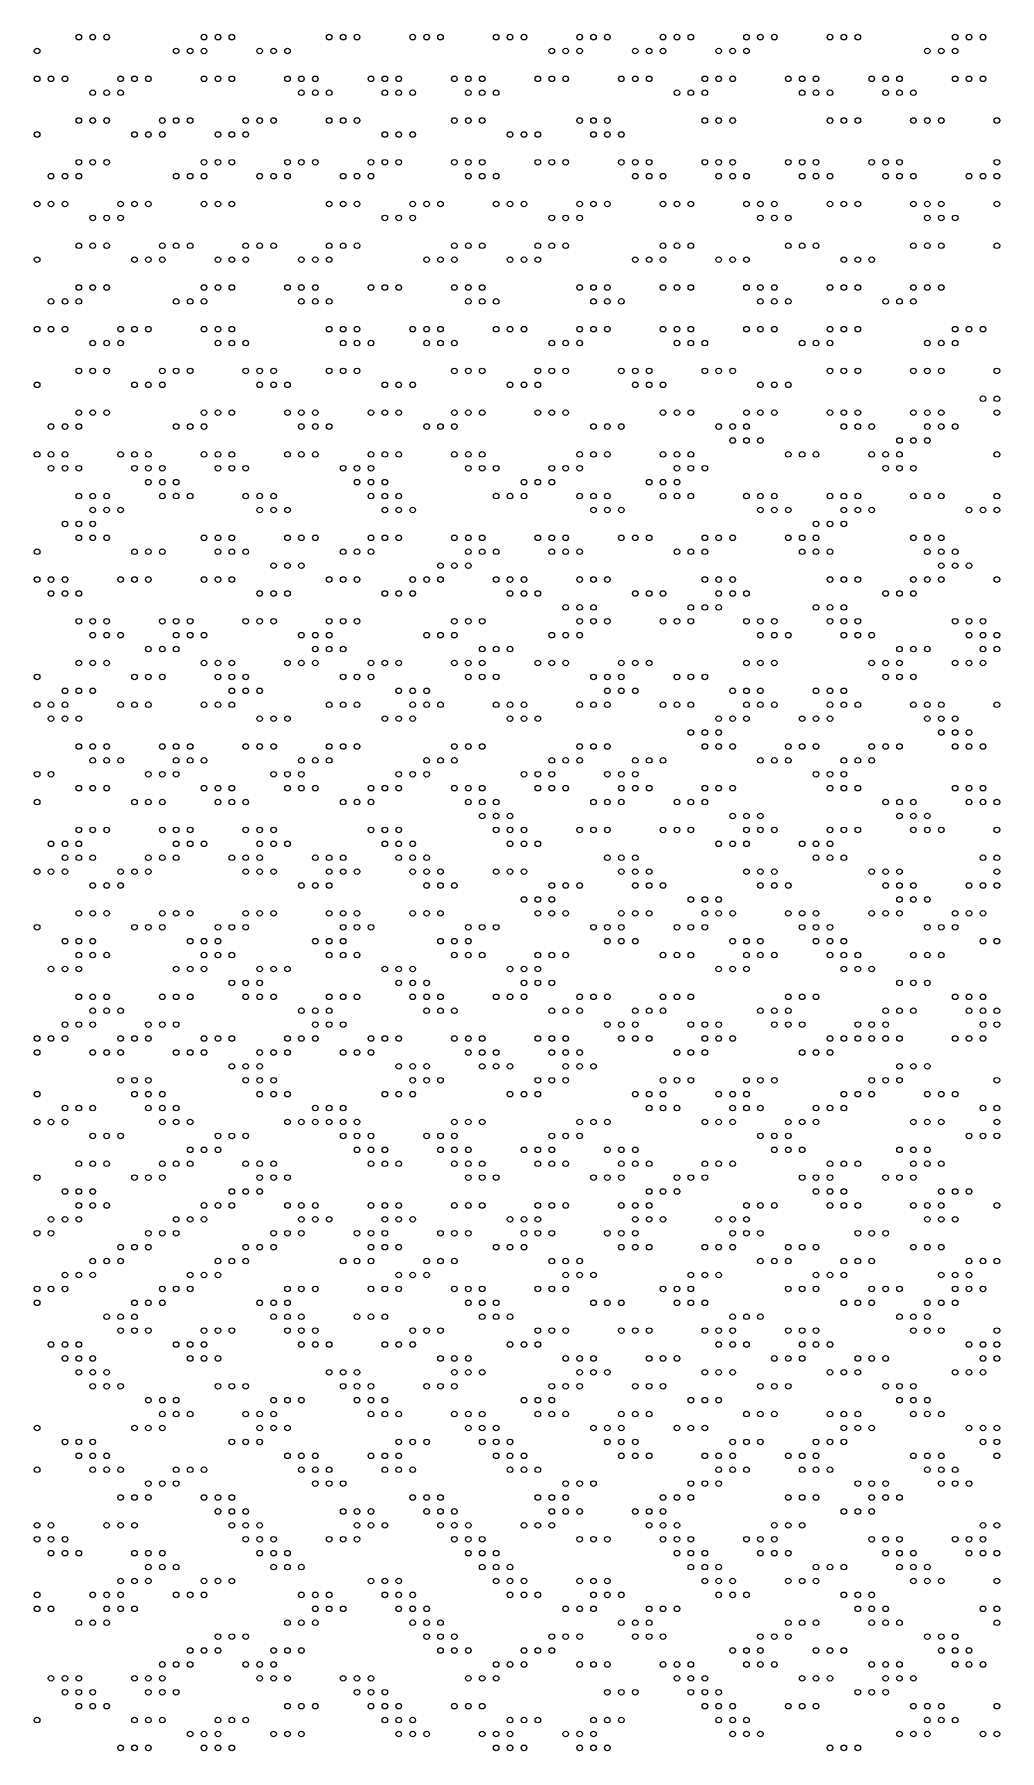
# Model space of a CAD drawing. Header units: millimetres. Extents: x 0 to 280, y 1 to 500.
# Drawn here: x -0.2 to 69.2, y 250.8 to 374.2 of the extents above; entities that cross this region are included whole.
import ezdxf

# ---------------------------------------------------------------- set-up
doc = ezdxf.new("R2010")
doc.units = ezdxf.units.MM
doc.layers.get('0').update_dxf_attribs({"linetype": 'CONTINUOUS'})

msp = doc.modelspace()

# ---------------------------------------------------------------- linework, layer by layer
for centre in [(3, 374), (4, 374), (5, 374), (12, 374), (13, 374), (14, 374), (21, 374), (22, 374), (23, 374), (27, 374), (28, 374), (29, 374), (33, 374), (34, 374), (35, 374), (39, 374), (40, 374), (41, 374), (45, 374), (46, 374), (47, 374), (51, 374), (52, 374), (53, 374), (57, 374), (58, 374), (59, 374), (66, 374), (67, 374), (68, 374), (0, 373), (10, 373), (11, 373), (12, 373), (16, 373), (17, 373), (18, 373), (37, 373), (38, 373), (39, 373), (43, 373), (44, 373), (45, 373), (49, 373), (50, 373), (51, 373), (64, 373), (65, 373), (66, 373), (0, 371), (1, 371), (2, 371), (4, 370), (5, 370), (6, 371), (6, 370), (7, 371), (8, 371), (12, 371), (13, 371), (14, 371), (18, 371), (19, 371), (19, 370), (20, 371), (20, 370), (21, 370), (24, 371), (25, 371), (25, 370), (26, 371), (26, 370), (27, 370), (30, 371), (31, 371), (31, 370), (32, 371), (32, 370), (33, 370), (36, 371), (37, 371), (38, 371), (42, 371), (43, 371), (44, 371), (46, 370), (47, 370), (48, 371), (48, 370), (49, 371), (50, 371), (54, 371), (55, 371), (55, 370), (56, 371), (56, 370), (57, 370), (60, 371), (61, 371), (61, 370), (62, 371), (62, 370), (63, 370), (66, 371), (67, 371), (68, 371), (3, 368), (4, 368), (5, 368), (9, 368), (10, 368), (11, 368), (15, 368), (16, 368), (17, 368), (21, 368), (22, 368), (23, 368), (30, 368), (31, 368), (32, 368), (39, 368), (40, 368), (41, 368), (48, 368), (49, 368), (50, 368), (57, 368), (58, 368), (59, 368), (63, 368), (64, 368), (65, 368), (69, 368), (0, 367), (7, 367), (8, 367), (9, 367), (13, 367), (14, 367), (15, 367), (25, 367), (26, 367), (27, 367), (34, 367), (35, 367), (36, 367), (40, 367), (41, 367), (42, 367), (1, 364), (2, 364), (3, 365), (3, 364), (4, 365), (5, 365), (10, 364), (11, 364), (12, 365), (12, 364), (13, 365), (14, 365), (16, 364), (17, 364), (18, 365), (18, 364), (19, 365), (20, 365), (22, 364), (23, 364), (24, 365), (24, 364), (25, 365), (26, 365), (30, 365), (31, 365), (31, 364), (32, 365), (32, 364), (33, 364), (36, 365), (37, 365), (38, 365), (42, 365), (43, 365), (43, 364), (44, 365), (44, 364), (45, 364), (48, 365), (49, 365), (49, 364), (50, 365), (50, 364), (51, 364), (54, 365), (55, 365), (55, 364), (56, 365), (56, 364), (57, 364), (60, 365), (61, 365), (61, 364), (62, 365), (62, 364), (63, 364), (67, 364), (68, 364), (69, 365), (69, 364), (0, 362), (1, 362), (2, 362), (6, 362), (7, 362), (8, 362), (12, 362), (13, 362), (14, 362), (21, 362), (22, 362), (23, 362), (27, 362), (28, 362), (29, 362), (33, 362), (34, 362), (35, 362), (39, 362), (40, 362), (41, 362), (45, 362), (46, 362), (47, 362), (51, 362), (52, 362), (53, 362), (57, 362), (58, 362), (59, 362), (63, 362), (64, 362), (65, 362), (69, 362), (4, 361), (5, 361), (6, 361), (25, 361), (26, 361), (27, 361), (37, 361), (38, 361), (39, 361), (52, 361), (53, 361), (54, 361), (64, 361), (65, 361), (66, 361), (3, 359), (4, 359), (5, 359), (9, 359), (10, 359), (11, 359), (15, 359), (16, 359), (17, 359), (21, 359), (22, 359), (23, 359), (30, 359), (31, 359), (32, 359), (36, 359), (37, 359), (38, 359), (45, 359), (46, 359), (47, 359), (54, 359), (55, 359), (56, 359), (63, 359), (64, 359), (65, 359), (69, 359), (0, 358), (7, 358), (8, 358), (9, 358), (13, 358), (14, 358), (15, 358), (19, 358), (20, 358), (21, 358), (28, 358), (29, 358), (30, 358), (34, 358), (35, 358), (36, 358), (43, 358), (44, 358), (45, 358), (49, 358), (50, 358), (51, 358), (58, 358), (59, 358), (60, 358), (3, 356), (4, 356), (5, 356), (12, 356), (13, 356), (14, 356), (18, 356), (19, 356), (20, 356), (24, 356), (25, 356), (26, 356), (30, 356), (31, 356), (32, 356), (39, 356), (40, 356), (41, 356), (45, 356), (46, 356), (47, 356), (51, 356), (52, 356), (53, 356), (57, 356), (58, 356), (59, 356), (63, 356), (64, 356), (65, 356), (1, 355), (2, 355), (3, 355), (10, 355), (11, 355), (12, 355), (19, 355), (20, 355), (21, 355), (31, 355), (32, 355), (33, 355), (40, 355), (41, 355), (42, 355), (52, 355), (53, 355), (54, 355), (61, 355), (62, 355), (63, 355), (0, 353), (1, 353), (2, 353), (6, 353), (7, 353), (8, 353), (12, 353), (13, 353), (14, 353), (21, 353), (22, 353), (23, 353), (27, 353), (28, 353), (29, 353), (33, 353), (34, 353), (35, 353), (39, 353), (40, 353), (41, 353), (45, 353), (46, 353), (47, 353), (51, 353), (52, 353), (53, 353), (57, 353), (58, 353), (59, 353), (66, 353), (67, 353), (68, 353), (4, 352), (5, 352), (6, 352), (13, 352), (14, 352), (15, 352), (22, 352), (23, 352), (24, 352), (28, 352), (29, 352), (30, 352), (37, 352), (38, 352), (39, 352), (46, 352), (47, 352), (48, 352), (55, 352), (56, 352), (57, 352), (64, 352), (65, 352), (66, 352), (3, 350), (4, 350), (5, 350), (9, 350), (10, 350), (11, 350), (15, 350), (16, 350), (17, 350), (21, 350), (22, 350), (23, 350), (30, 350), (31, 350), (32, 350), (36, 350), (37, 350), (38, 350), (42, 350), (43, 350), (44, 350), (48, 350), (49, 350), (50, 350), (57, 350), (58, 350), (59, 350), (63, 350), (64, 350), (65, 350), (69, 350), (0, 349), (7, 349), (8, 349), (9, 349), (16, 349), (17, 349), (18, 349), (25, 349), (26, 349), (27, 349), (34, 349), (35, 349), (36, 349), (43, 349), (44, 349), (45, 349), (52, 349), (53, 349), (54, 349), (68, 348), (69, 348), (3, 347), (4, 347), (5, 347), (12, 347), (13, 347), (14, 347), (18, 347), (19, 347), (20, 347), (24, 347), (25, 347), (26, 347), (30, 347), (31, 347), (32, 347), (36, 347), (37, 347), (38, 347), (45, 347), (46, 347), (47, 347), (51, 347), (52, 347), (53, 347), (57, 347), (58, 347), (59, 347), (63, 347), (64, 347), (65, 347), (69, 347), (1, 346), (2, 346), (3, 346), (10, 346), (11, 346), (12, 346), (19, 346), (20, 346), (21, 346), (28, 346), (29, 346), (30, 346), (40, 346), (41, 346), (42, 346), (49, 346), (50, 346), (51, 346), (58, 346), (59, 346), (60, 346), (64, 346), (65, 346), (66, 346), (50, 345), (51, 345), (52, 345), (62, 345), (63, 345), (64, 345), (0, 344), (1, 344), (1, 343), (2, 344), (2, 343), (3, 343), (6, 344), (7, 344), (7, 343), (8, 344), (8, 343), (9, 343), (12, 344), (13, 344), (13, 343), (14, 344), (14, 343), (15, 343), (18, 344), (19, 344), (20, 344), (22, 343), (23, 343), (24, 344), (24, 343), (25, 344), (26, 344), (30, 344), (31, 344), (31, 343), (32, 344), (32, 343), (33, 343), (37, 343), (38, 343), (39, 344), (39, 343), (40, 344), (41, 344), (45, 344), (46, 344), (46, 343), (47, 344), (47, 343), (48, 343), (54, 344), (55, 344), (56, 344), (60, 344), (61, 344), (61, 343), (62, 344), (62, 343), (63, 343), (69, 344), (8, 342), (9, 342), (10, 342), (23, 342), (24, 342), (25, 342), (35, 342), (36, 342), (37, 342), (44, 342), (45, 342), (46, 342), (3, 341), (4, 341), (5, 341), (9, 341), (10, 341), (11, 341), (15, 341), (16, 341), (17, 341), (24, 341), (25, 341), (26, 341), (33, 341), (34, 341), (35, 341), (39, 341), (40, 341), (41, 341), (45, 341), (46, 341), (47, 341), (51, 341), (52, 341), (53, 341), (57, 341), (58, 341), (59, 341), (63, 341), (64, 341), (65, 341), (69, 341), (4, 340), (5, 340), (6, 340), (16, 340), (17, 340), (18, 340), (25, 340), (26, 340), (27, 340), (40, 340), (41, 340), (42, 340), (52, 340), (53, 340), (54, 340), (58, 340), (59, 340), (60, 340), (67, 340), (68, 340), (69, 340), (2, 339), (3, 339), (3, 338), (4, 339), (4, 338), (5, 338), (12, 338), (13, 338), (14, 338), (18, 338), (19, 338), (20, 338), (24, 338), (25, 338), (26, 338), (30, 338), (31, 338), (32, 338), (36, 338), (37, 338), (38, 338), (42, 338), (43, 338), (44, 338), (48, 338), (49, 338), (50, 338), (54, 338), (55, 338), (56, 339), (56, 338), (57, 339), (58, 339), (63, 338), (64, 338), (65, 338), (0, 337), (7, 337), (8, 337), (9, 337), (13, 337), (14, 337), (15, 337), (22, 337), (23, 337), (24, 337), (31, 337), (32, 337), (33, 337), (37, 337), (38, 337), (39, 337), (46, 337), (47, 337), (48, 337), (55, 337), (56, 337), (57, 337), (64, 337), (65, 337), (66, 337), (17, 336), (18, 336), (19, 336), (29, 336), (30, 336), (31, 336), (65, 336), (66, 336), (67, 336), (0, 335), (1, 335), (2, 335), (6, 335), (7, 335), (8, 335), (12, 335), (13, 335), (14, 335), (21, 335), (22, 335), (23, 335), (27, 335), (28, 335), (29, 335), (33, 335), (34, 335), (35, 335), (39, 335), (40, 335), (41, 335), (48, 335), (49, 335), (50, 335), (57, 335), (58, 335), (59, 335), (63, 335), (64, 335), (65, 335), (69, 335), (1, 334), (2, 334), (3, 334), (16, 334), (17, 334), (18, 334), (25, 334), (26, 334), (27, 334), (34, 334), (35, 334), (36, 334), (38, 333), (39, 333), (40, 333), (43, 334), (44, 334), (45, 334), (47, 333), (48, 333), (49, 334), (49, 333), (50, 334), (51, 334), (56, 333), (57, 333), (58, 333), (61, 334), (62, 334), (63, 334), (3, 332), (4, 332), (5, 332), (9, 332), (10, 332), (11, 332), (15, 332), (16, 332), (17, 332), (21, 332), (22, 332), (23, 332), (30, 332), (31, 332), (32, 332), (39, 332), (40, 332), (41, 332), (45, 332), (46, 332), (47, 332), (51, 332), (52, 332), (53, 332), (57, 332), (58, 332), (59, 332), (66, 332), (67, 332), (68, 332), (4, 331), (5, 331), (6, 331), (10, 331), (11, 331), (12, 331), (19, 331), (20, 331), (21, 331), (28, 331), (29, 331), (30, 331), (37, 331), (38, 331), (39, 331), (52, 331), (53, 331), (54, 331), (58, 331), (59, 331), (60, 331), (67, 331), (68, 331), (69, 331), (8, 330), (9, 330), (10, 330), (20, 330), (21, 330), (22, 330), (32, 330), (33, 330), (34, 330), (62, 330), (63, 330), (64, 330), (68, 330), (69, 330), (3, 329), (4, 329), (5, 329), (12, 329), (13, 329), (14, 329), (18, 329), (19, 329), (20, 329), (24, 329), (25, 329), (26, 329), (30, 329), (31, 329), (32, 329), (36, 329), (37, 329), (38, 329), (42, 329), (43, 329), (44, 329), (51, 329), (52, 329), (53, 329), (60, 329), (61, 329), (62, 329), (66, 329), (67, 329), (68, 329), (0, 328), (2, 327), (3, 327), (4, 327), (7, 328), (8, 328), (9, 328), (13, 328), (14, 328), (14, 327), (15, 328), (15, 327), (16, 327), (22, 328), (23, 328), (24, 328), (26, 327), (27, 327), (28, 327), (31, 328), (32, 328), (33, 328), (40, 328), (41, 328), (41, 327), (42, 328), (42, 327), (43, 327), (46, 328), (47, 328), (48, 328), (50, 327), (51, 327), (52, 327), (56, 327), (57, 327), (58, 327), (61, 328), (62, 328), (63, 328), (0, 326), (1, 326), (2, 326), (6, 326), (7, 326), (8, 326), (12, 326), (13, 326), (14, 326), (21, 326), (22, 326), (23, 326), (27, 326), (28, 326), (29, 326), (33, 326), (34, 326), (35, 326), (39, 326), (40, 326), (41, 326), (45, 326), (46, 326), (47, 326), (51, 326), (52, 326), (53, 326), (57, 326), (58, 326), (59, 326), (63, 326), (64, 326), (65, 326), (69, 326), (1, 325), (2, 325), (3, 325), (16, 325), (17, 325), (18, 325), (25, 325), (26, 325), (27, 325), (34, 325), (35, 325), (36, 325), (49, 325), (50, 325), (51, 325), (55, 325), (56, 325), (57, 325), (64, 325), (65, 325), (66, 325), (47, 324), (48, 324), (49, 324), (65, 324), (66, 324), (67, 324), (3, 323), (4, 323), (4, 322), (5, 323), (5, 322), (6, 322), (9, 323), (10, 323), (10, 322), (11, 323), (11, 322), (12, 322), (15, 323), (16, 323), (17, 323), (19, 322), (20, 322), (21, 323), (21, 322), (22, 323), (23, 323), (28, 322), (29, 322), (30, 323), (30, 322), (31, 323), (32, 323), (37, 322), (38, 322), (39, 323), (39, 322), (40, 323), (41, 323), (43, 322), (44, 322), (45, 322), (48, 323), (49, 323), (50, 323), (52, 322), (53, 322), (54, 323), (54, 322), (55, 323), (56, 323), (58, 322), (59, 322), (60, 323), (60, 322), (61, 323), (62, 323), (66, 323), (67, 323), (68, 323), (0, 321), (1, 321), (8, 321), (9, 321), (10, 321), (17, 321), (18, 321), (19, 321), (26, 321), (27, 321), (28, 321), (35, 321), (36, 321), (37, 321), (41, 321), (42, 321), (43, 321), (56, 321), (57, 321), (58, 321), (3, 320), (4, 320), (5, 320), (12, 320), (13, 320), (14, 320), (18, 320), (19, 320), (20, 320), (24, 320), (25, 320), (26, 320), (30, 320), (31, 320), (32, 320), (36, 320), (37, 320), (38, 320), (42, 320), (43, 320), (44, 320), (48, 320), (49, 320), (50, 320), (57, 320), (58, 320), (59, 320), (66, 320), (67, 320), (68, 320), (0, 319), (7, 319), (8, 319), (9, 319), (13, 319), (14, 319), (15, 319), (22, 319), (23, 319), (24, 319), (31, 319), (32, 319), (33, 319), (40, 319), (41, 319), (42, 319), (46, 319), (47, 319), (48, 319), (61, 319), (62, 319), (63, 319), (67, 319), (68, 319), (69, 319), (3, 317), (4, 317), (5, 317), (9, 317), (10, 317), (11, 317), (15, 317), (16, 317), (17, 317), (24, 317), (25, 317), (26, 317), (32, 318), (33, 318), (33, 317), (34, 318), (34, 317), (35, 317), (39, 317), (40, 317), (41, 317), (45, 317), (46, 317), (47, 317), (50, 318), (51, 318), (51, 317), (52, 318), (52, 317), (53, 317), (57, 317), (58, 317), (59, 317), (62, 318), (63, 318), (63, 317), (64, 318), (64, 317), (65, 317), (69, 317), (1, 316), (2, 316), (3, 316), (10, 316), (11, 316), (12, 316), (16, 316), (17, 316), (18, 316), (25, 316), (26, 316), (27, 316), (34, 316), (35, 316), (36, 316), (49, 316), (50, 316), (51, 316), (55, 316), (56, 316), (57, 316), (2, 315), (3, 315), (4, 315), (8, 315), (9, 315), (10, 315), (14, 315), (15, 315), (16, 315), (20, 315), (21, 315), (22, 315), (26, 315), (27, 315), (28, 315), (41, 315), (42, 315), (43, 315), (56, 315), (57, 315), (58, 315), (68, 315), (69, 315), (0, 314), (1, 314), (2, 314), (6, 314), (7, 314), (8, 314), (15, 314), (16, 314), (17, 314), (21, 314), (22, 314), (23, 314), (27, 314), (28, 314), (29, 314), (33, 314), (34, 314), (35, 314), (42, 314), (43, 314), (44, 314), (51, 314), (52, 314), (53, 314), (60, 314), (61, 314), (62, 314), (69, 314), (4, 313), (5, 313), (6, 313), (19, 313), (20, 313), (21, 313), (28, 313), (29, 313), (30, 313), (37, 313), (38, 313), (39, 313), (43, 313), (44, 313), (45, 313), (52, 313), (53, 313), (54, 313), (61, 313), (62, 313), (63, 313), (67, 313), (68, 313), (69, 313), (3, 311), (4, 311), (5, 311), (9, 311), (10, 311), (11, 311), (15, 311), (16, 311), (17, 311), (21, 311), (22, 311), (23, 311), (27, 311), (28, 311), (29, 311), (35, 312), (36, 312), (36, 311), (37, 312), (37, 311), (38, 311), (42, 311), (43, 311), (44, 311), (47, 312), (48, 312), (48, 311), (49, 312), (49, 311), (50, 311), (54, 311), (55, 311), (56, 311), (60, 311), (61, 311), (62, 312), (62, 311), (63, 312), (64, 312), (66, 311), (67, 311), (68, 311), (0, 310), (7, 310), (8, 310), (9, 310), (13, 310), (14, 310), (15, 310), (22, 310), (23, 310), (24, 310), (31, 310), (32, 310), (33, 310), (40, 310), (41, 310), (42, 310), (46, 310), (47, 310), (48, 310), (55, 310), (56, 310), (57, 310), (64, 310), (65, 310), (66, 310), (2, 309), (3, 309), (4, 309), (11, 309), (12, 309), (13, 309), (20, 309), (21, 309), (22, 309), (29, 309), (30, 309), (31, 309), (41, 309), (42, 309), (43, 309), (50, 309), (51, 309), (52, 309), (56, 309), (57, 309), (58, 309), (68, 309), (69, 309), (3, 308), (4, 308), (5, 308), (12, 308), (13, 308), (14, 308), (21, 308), (22, 308), (23, 308), (30, 308), (31, 308), (32, 308), (36, 308), (37, 308), (38, 308), (45, 308), (46, 308), (47, 308), (51, 308), (52, 308), (53, 308), (57, 308), (58, 308), (59, 308), (63, 308), (64, 308), (65, 308), (1, 307), (2, 307), (3, 307), (10, 307), (11, 307), (12, 307), (14, 306), (15, 306), (16, 307), (16, 306), (17, 307), (18, 307), (25, 307), (26, 307), (26, 306), (27, 307), (27, 306), (28, 306), (34, 307), (35, 307), (35, 306), (36, 307), (36, 306), (37, 306), (49, 307), (50, 307), (51, 307), (58, 307), (59, 307), (60, 307), (62, 306), (63, 306), (64, 306), (3, 305), (4, 305), (5, 305), (9, 305), (10, 305), (11, 305), (15, 305), (16, 305), (17, 305), (21, 305), (22, 305), (23, 305), (27, 305), (28, 305), (29, 305), (33, 305), (34, 305), (35, 305), (39, 305), (40, 305), (41, 305), (45, 305), (46, 305), (47, 305), (54, 305), (55, 305), (56, 305), (66, 305), (67, 305), (68, 305), (4, 304), (5, 304), (6, 304), (19, 304), (20, 304), (21, 304), (28, 304), (29, 304), (30, 304), (37, 304), (38, 304), (39, 304), (43, 304), (44, 304), (45, 304), (52, 304), (53, 304), (54, 304), (61, 304), (62, 304), (63, 304), (67, 304), (68, 304), (69, 304), (2, 303), (3, 303), (4, 303), (8, 303), (9, 303), (10, 303), (20, 303), (21, 303), (22, 303), (41, 303), (42, 303), (43, 303), (47, 303), (48, 303), (49, 303), (53, 303), (54, 303), (55, 303), (59, 303), (60, 303), (61, 303), (68, 303), (69, 303), (0, 302), (0, 301), (1, 302), (2, 302), (4, 301), (5, 301), (6, 302), (6, 301), (7, 302), (8, 302), (10, 301), (11, 301), (12, 302), (12, 301), (13, 302), (14, 302), (16, 301), (17, 301), (18, 302), (18, 301), (19, 302), (20, 302), (22, 301), (23, 301), (24, 302), (24, 301), (25, 302), (26, 302), (30, 302), (31, 302), (31, 301), (32, 302), (32, 301), (33, 301), (36, 302), (37, 302), (37, 301), (38, 302), (38, 301), (39, 301), (42, 302), (43, 302), (44, 302), (46, 301), (47, 301), (48, 302), (48, 301), (49, 302), (50, 302), (55, 301), (56, 301), (57, 302), (57, 301), (58, 302), (59, 302), (60, 302), (61, 302), (62, 302), (66, 302), (67, 302), (68, 302), (14, 300), (15, 300), (16, 300), (26, 300), (27, 300), (28, 300), (32, 300), (33, 300), (34, 300), (38, 300), (39, 300), (40, 300), (62, 300), (63, 300), (64, 300), (6, 299), (7, 299), (8, 299), (15, 299), (16, 299), (17, 299), (27, 299), (28, 299), (29, 299), (36, 299), (37, 299), (38, 299), (45, 299), (46, 299), (47, 299), (51, 299), (52, 299), (53, 299), (60, 299), (61, 299), (62, 299), (69, 299), (0, 298), (7, 298), (8, 298), (9, 298), (16, 298), (17, 298), (18, 298), (25, 298), (26, 298), (27, 298), (34, 298), (35, 298), (36, 298), (43, 298), (44, 298), (45, 298), (49, 298), (50, 298), (51, 298), (58, 298), (59, 298), (60, 298), (64, 298), (65, 298), (66, 298), (0, 296), (1, 296), (2, 297), (2, 296), (3, 297), (4, 297), (8, 297), (9, 297), (9, 296), (10, 297), (10, 296), (11, 296), (18, 296), (19, 296), (20, 297), (20, 296), (21, 297), (21, 296), (22, 297), (22, 296), (23, 296), (30, 296), (31, 296), (32, 296), (39, 296), (40, 296), (41, 296), (44, 297), (45, 297), (46, 297), (48, 296), (49, 296), (50, 297), (50, 296), (51, 297), (52, 297), (54, 296), (55, 296), (56, 297), (56, 296), (57, 297), (58, 297), (63, 296), (64, 296), (65, 296), (68, 297), (69, 297), (69, 296), (4, 295), (5, 295), (6, 295), (13, 295), (14, 295), (15, 295), (22, 295), (23, 295), (24, 295), (28, 295), (29, 295), (30, 295), (37, 295), (38, 295), (39, 295), (52, 295), (53, 295), (54, 295), (67, 295), (68, 295), (69, 295), (11, 294), (12, 294), (13, 294), (23, 294), (24, 294), (25, 294), (29, 294), (30, 294), (31, 294), (35, 294), (36, 294), (37, 294), (41, 294), (42, 294), (43, 294), (53, 294), (54, 294), (55, 294), (62, 294), (63, 294), (64, 294), (3, 293), (4, 293), (5, 293), (9, 293), (10, 293), (11, 293), (15, 293), (16, 293), (17, 293), (24, 293), (25, 293), (26, 293), (30, 293), (31, 293), (32, 293), (36, 293), (37, 293), (38, 293), (42, 293), (43, 293), (44, 293), (48, 293), (49, 293), (50, 293), (57, 293), (58, 293), (59, 293), (63, 293), (64, 293), (65, 293), (0, 292), (7, 292), (8, 292), (9, 292), (16, 292), (17, 292), (18, 292), (31, 292), (32, 292), (33, 292), (40, 292), (41, 292), (42, 292), (46, 292), (47, 292), (48, 292), (55, 292), (56, 292), (57, 292), (61, 292), (62, 292), (63, 292), (2, 291), (3, 291), (3, 290), (4, 291), (4, 290), (5, 290), (12, 290), (13, 290), (14, 291), (14, 290), (15, 291), (16, 291), (18, 290), (19, 290), (20, 290), (24, 290), (25, 290), (26, 290), (30, 290), (31, 290), (32, 290), (36, 290), (37, 290), (38, 290), (42, 290), (43, 290), (44, 291), (44, 290), (45, 291), (46, 291), (51, 290), (52, 290), (53, 290), (56, 291), (57, 291), (57, 290), (58, 291), (58, 290), (59, 290), (63, 290), (64, 290), (65, 291), (65, 290), (66, 291), (67, 291), (69, 290), (1, 289), (2, 289), (3, 289), (10, 289), (11, 289), (12, 289), (19, 289), (20, 289), (21, 289), (25, 289), (26, 289), (27, 289), (34, 289), (35, 289), (36, 289), (43, 289), (44, 289), (45, 289), (49, 289), (50, 289), (51, 289), (64, 289), (65, 289), (66, 289), (0, 288), (1, 288), (8, 288), (9, 288), (10, 288), (17, 288), (18, 288), (19, 288), (23, 288), (24, 288), (25, 288), (29, 288), (30, 288), (31, 288), (35, 288), (36, 288), (37, 288), (41, 288), (42, 288), (43, 288), (50, 288), (51, 288), (52, 288), (59, 288), (60, 288), (61, 288), (6, 287), (7, 287), (8, 287), (15, 287), (16, 287), (17, 287), (24, 287), (25, 287), (26, 287), (33, 287), (34, 287), (35, 287), (42, 287), (43, 287), (44, 287), (48, 287), (49, 287), (50, 287), (54, 287), (55, 287), (56, 287), (63, 287), (64, 287), (65, 287), (2, 285), (3, 285), (4, 286), (4, 285), (5, 286), (6, 286), (11, 285), (12, 285), (13, 286), (13, 285), (14, 286), (15, 286), (22, 286), (23, 286), (24, 286), (26, 285), (27, 285), (28, 286), (28, 285), (29, 286), (30, 286), (37, 286), (38, 286), (38, 285), (39, 286), (39, 285), (40, 285), (47, 285), (48, 285), (49, 285), (52, 286), (53, 286), (54, 286), (56, 285), (57, 285), (58, 286), (58, 285), (59, 286), (60, 286), (65, 285), (66, 285), (67, 286), (67, 285), (68, 286), (69, 286), (0, 284), (1, 284), (2, 284), (9, 284), (10, 284), (11, 284), (18, 284), (19, 284), (20, 284), (24, 284), (25, 284), (26, 284), (30, 284), (31, 284), (32, 284), (36, 284), (37, 284), (38, 284), (45, 284), (46, 284), (47, 284), (54, 284), (55, 284), (56, 284), (60, 284), (61, 284), (62, 284), (66, 284), (67, 284), (68, 284), (0, 283), (7, 283), (8, 283), (9, 283), (16, 283), (17, 283), (18, 283), (31, 283), (32, 283), (33, 283), (40, 283), (41, 283), (42, 283), (46, 283), (47, 283), (48, 283), (58, 283), (59, 283), (60, 283), (64, 283), (65, 283), (66, 283), (5, 282), (6, 282), (7, 282), (17, 282), (18, 282), (19, 282), (23, 282), (24, 282), (25, 282), (32, 282), (33, 282), (34, 282), (50, 282), (51, 282), (52, 282), (62, 282), (63, 282), (64, 282), (1, 280), (2, 280), (3, 280), (6, 281), (7, 281), (8, 281), (10, 280), (11, 280), (12, 281), (12, 280), (13, 281), (14, 281), (18, 281), (19, 281), (19, 280), (20, 281), (20, 280), (21, 280), (25, 280), (26, 280), (27, 281), (27, 280), (28, 281), (29, 281), (34, 280), (35, 280), (36, 281), (36, 280), (37, 281), (38, 281), (42, 281), (43, 281), (44, 281), (48, 281), (49, 281), (49, 280), (50, 281), (50, 280), (51, 280), (54, 281), (55, 281), (55, 280), (56, 281), (56, 280), (57, 280), (63, 281), (64, 281), (65, 281), (67, 280), (68, 280), (69, 281), (69, 280), (2, 279), (3, 279), (4, 279), (11, 279), (12, 279), (13, 279), (29, 279), (30, 279), (31, 279), (38, 279), (39, 279), (40, 279), (44, 279), (45, 279), (46, 279), (53, 279), (54, 279), (55, 279), (59, 279), (60, 279), (61, 279), (68, 279), (69, 279), (3, 278), (4, 278), (5, 278), (21, 278), (22, 278), (23, 278), (30, 278), (31, 278), (32, 278), (39, 278), (40, 278), (41, 278), (48, 278), (49, 278), (50, 278), (57, 278), (58, 278), (59, 278), (66, 278), (67, 278), (68, 278), (4, 277), (5, 277), (6, 277), (13, 277), (14, 277), (15, 277), (22, 277), (23, 277), (24, 277), (28, 277), (29, 277), (30, 277), (37, 277), (38, 277), (39, 277), (43, 277), (44, 277), (45, 277), (52, 277), (53, 277), (54, 277), (61, 277), (62, 277), (63, 277), (8, 276), (9, 276), (9, 275), (10, 276), (10, 275), (11, 275), (15, 275), (16, 275), (17, 276), (17, 275), (18, 276), (19, 276), (23, 276), (24, 276), (24, 275), (25, 276), (25, 275), (26, 275), (30, 275), (31, 275), (32, 275), (35, 276), (36, 276), (36, 275), (37, 276), (37, 275), (38, 275), (42, 275), (43, 275), (44, 275), (47, 276), (48, 276), (49, 276), (51, 275), (52, 275), (53, 275), (57, 275), (58, 275), (59, 275), (62, 276), (63, 276), (63, 275), (64, 276), (64, 275), (65, 275), (0, 274), (7, 274), (8, 274), (9, 274), (16, 274), (17, 274), (18, 274), (31, 274), (32, 274), (33, 274), (40, 274), (41, 274), (42, 274), (46, 274), (47, 274), (48, 274), (58, 274), (59, 274), (60, 274), (67, 274), (68, 274), (69, 274), (2, 273), (3, 273), (4, 273), (14, 273), (15, 273), (16, 273), (26, 273), (27, 273), (28, 273), (32, 273), (33, 273), (34, 273), (41, 273), (42, 273), (43, 273), (50, 273), (51, 273), (52, 273), (56, 273), (57, 273), (58, 273), (68, 273), (69, 273), (3, 272), (4, 272), (5, 272), (18, 272), (19, 272), (20, 272), (24, 272), (25, 272), (26, 272), (33, 272), (34, 272), (35, 272), (42, 272), (43, 272), (44, 272), (48, 272), (49, 272), (50, 272), (54, 272), (55, 272), (56, 272), (63, 272), (64, 272), (65, 272), (69, 272), (0, 271), (4, 271), (5, 271), (6, 271), (10, 271), (11, 271), (12, 271), (19, 271), (20, 271), (21, 271), (25, 271), (26, 271), (27, 271), (34, 271), (35, 271), (36, 271), (49, 271), (50, 271), (51, 271), (55, 271), (56, 271), (57, 271), (64, 271), (65, 271), (66, 271), (6, 269), (7, 269), (8, 270), (8, 269), (9, 270), (10, 270), (12, 269), (13, 269), (14, 269), (20, 270), (21, 270), (22, 270), (27, 269), (28, 269), (29, 269), (36, 269), (37, 269), (38, 270), (38, 269), (39, 270), (40, 270), (45, 269), (46, 269), (47, 270), (47, 269), (48, 270), (49, 270), (54, 269), (55, 269), (56, 269), (59, 270), (60, 270), (60, 269), (61, 270), (61, 269), (62, 269), (65, 270), (66, 270), (67, 270), (13, 268), (14, 268), (15, 268), (22, 268), (23, 268), (24, 268), (28, 268), (29, 268), (30, 268), (37, 268), (38, 268), (39, 268), (43, 268), (44, 268), (45, 268), (58, 268), (59, 268), (60, 268), (0, 267), (1, 267), (5, 267), (6, 267), (7, 267), (14, 267), (15, 267), (16, 267), (23, 267), (24, 267), (25, 267), (29, 267), (30, 267), (31, 267), (35, 267), (36, 267), (37, 267), (44, 267), (45, 267), (46, 267), (53, 267), (54, 267), (55, 267), (68, 267), (69, 267), (0, 266), (1, 266), (2, 266), (15, 266), (16, 266), (17, 266), (21, 266), (22, 266), (23, 266), (30, 266), (31, 266), (32, 266), (39, 266), (40, 266), (41, 266), (45, 266), (46, 266), (47, 266), (51, 266), (52, 266), (53, 266), (60, 266), (61, 266), (62, 266), (66, 266), (67, 266), (68, 266), (1, 265), (2, 265), (3, 265), (7, 265), (8, 265), (8, 264), (9, 265), (9, 264), (10, 264), (16, 265), (17, 265), (17, 264), (18, 265), (18, 264), (19, 264), (31, 265), (32, 265), (32, 264), (33, 265), (33, 264), (34, 264), (46, 265), (47, 265), (47, 264), (48, 265), (48, 264), (49, 264), (52, 265), (53, 265), (54, 265), (56, 264), (57, 264), (58, 264), (61, 265), (62, 265), (62, 264), (63, 265), (63, 264), (64, 264), (67, 265), (68, 265), (69, 265), (6, 263), (7, 263), (8, 263), (12, 263), (13, 263), (14, 263), (24, 263), (25, 263), (26, 263), (33, 263), (34, 263), (35, 263), (39, 263), (40, 263), (41, 263), (48, 263), (49, 263), (50, 263), (54, 263), (55, 263), (56, 263), (63, 263), (64, 263), (65, 263), (69, 263), (0, 262), (4, 262), (5, 262), (6, 262), (10, 262), (11, 262), (12, 262), (19, 262), (20, 262), (21, 262), (25, 262), (26, 262), (27, 262), (34, 262), (35, 262), (36, 262), (40, 262), (41, 262), (42, 262), (49, 262), (50, 262), (51, 262), (58, 262), (59, 262), (60, 262), (0, 261), (1, 261), (5, 261), (6, 261), (7, 261), (20, 261), (21, 261), (22, 261), (26, 261), (27, 261), (28, 261), (38, 261), (39, 261), (40, 261), (44, 261), (45, 261), (46, 261), (59, 261), (60, 261), (61, 261), (68, 261), (69, 261), (3, 260), (4, 260), (5, 260), (13, 259), (14, 259), (15, 259), (18, 260), (19, 260), (20, 260), (27, 260), (28, 260), (28, 259), (29, 260), (29, 259), (30, 259), (37, 259), (38, 259), (39, 259), (42, 260), (43, 260), (43, 259), (44, 260), (44, 259), (45, 259), (52, 259), (53, 259), (54, 260), (54, 259), (55, 260), (56, 260), (60, 260), (61, 260), (62, 260), (64, 259), (65, 259), (66, 259), (69, 260), (11, 258), (12, 258), (13, 258), (17, 258), (18, 258), (19, 258), (29, 258), (30, 258), (31, 258), (35, 258), (36, 258), (37, 258), (50, 258), (51, 258), (52, 258), (56, 258), (57, 258), (58, 258), (65, 258), (66, 258), (67, 258), (9, 257), (10, 257), (11, 257), (15, 257), (16, 257), (17, 257), (33, 257), (34, 257), (35, 257), (39, 257), (40, 257), (41, 257), (45, 257), (46, 257), (47, 257), (51, 257), (52, 257), (53, 257), (60, 257), (61, 257), (62, 257), (66, 257), (67, 257), (68, 257), (1, 256), (2, 256), (3, 256), (7, 256), (8, 256), (9, 256), (16, 256), (17, 256), (18, 256), (22, 256), (23, 256), (24, 256), (31, 256), (32, 256), (33, 256), (46, 256), (47, 256), (48, 256), (55, 256), (56, 256), (57, 256), (61, 256), (62, 256), (63, 256), (2, 255), (3, 255), (4, 255), (8, 255), (9, 255), (10, 255), (23, 255), (24, 255), (25, 255), (41, 255), (42, 255), (43, 255), (47, 255), (48, 255), (49, 255), (59, 255), (60, 255), (61, 255), (0, 253), (3, 254), (4, 254), (5, 254), (7, 253), (8, 253), (9, 253), (13, 253), (14, 253), (15, 253), (18, 254), (19, 254), (20, 254), (24, 254), (25, 254), (25, 253), (26, 254), (26, 253), (27, 253), (30, 254), (31, 254), (32, 254), (34, 253), (35, 253), (36, 253), (40, 253), (41, 253), (42, 253), (48, 254), (49, 254), (49, 253), (50, 254), (50, 253), (51, 253), (54, 254), (55, 254), (56, 254), (63, 254), (64, 254), (64, 253), (65, 254), (65, 253), (66, 253), (69, 254), (11, 252), (12, 252), (13, 252), (17, 252), (18, 252), (19, 252), (26, 252), (27, 252), (28, 252), (32, 252), (33, 252), (34, 252), (38, 252), (39, 252), (40, 252), (50, 252), (51, 252), (52, 252), (62, 252), (63, 252), (64, 252), (68, 252), (69, 252), (6, 251), (7, 251), (8, 251), (12, 251), (13, 251), (14, 251), (33, 251), (34, 251), (35, 251), (39, 251), (40, 251), (41, 251), (57, 251), (58, 251), (59, 251)]:
    msp.add_circle(centre, 0.2)

doc.saveas('drawing.dxf')
